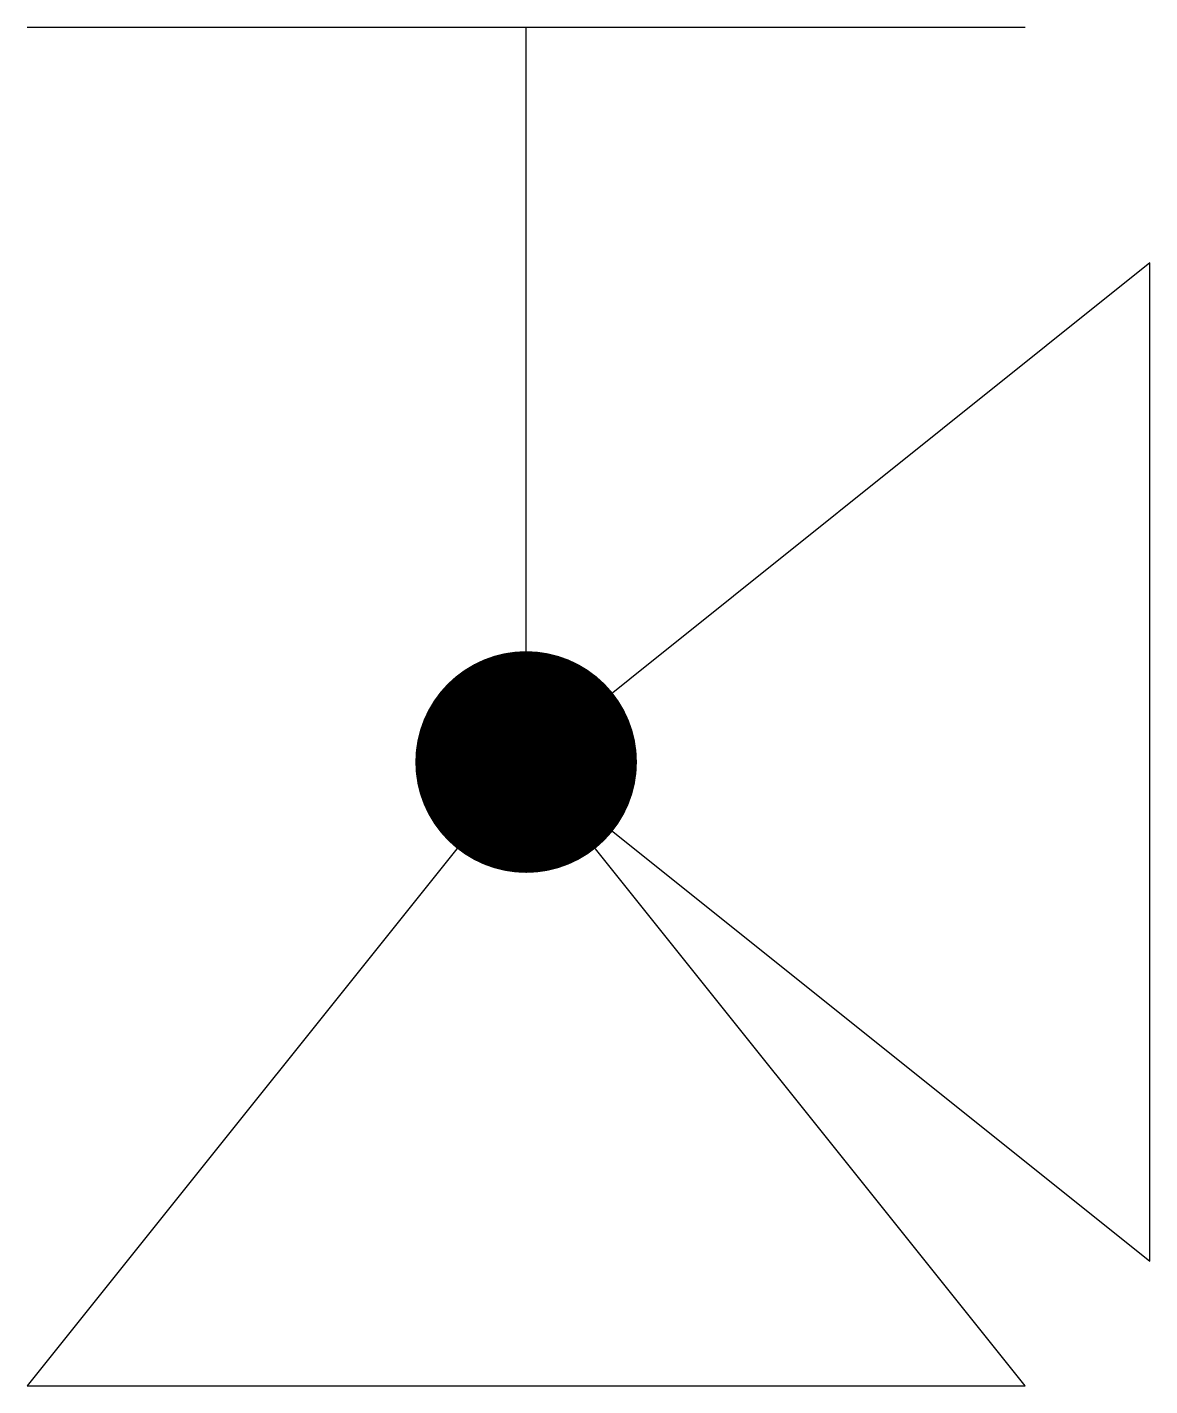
# Model space of a CAD drawing. Extents: x 12.831 to 12.937, y 11.543 to 11.671.
import ezdxf

# ---------------------------------------------------------------- set-up
doc = ezdxf.new("R2010")
doc.units = 0
doc.header["$MEASUREMENT"] = 0
doc.layers.get('0').update_dxf_attribs({"linetype": 'CONTINUOUS'})

msp = doc.modelspace()

# ---------------------------------------------------------------- linework, layer by layer
for p, q in [((12.83133, 11.67115), (12.92512, 11.67115)), ((12.87822, 11.6021), (12.87822, 11.67115)), ((12.93684, 11.649), (12.87822, 11.6021)), ((12.93684, 11.55521), (12.93684, 11.649)), ((12.87822, 11.6021), (12.83133, 11.54348)), ((12.92512, 11.54348), (12.87822, 11.6021)), ((12.87822, 11.6021), (12.93684, 11.55521)), ((12.83133, 11.54348), (12.92512, 11.54348))]:
    msp.add_line(p, q)
at = {"const_width": 0.01038}
msp.add_lwpolyline([(12.873, 11.6021, 1), (12.88345, 11.6021, 1)], format="xyb", close=True, dxfattribs=at)

doc.saveas('drawing.dxf')
